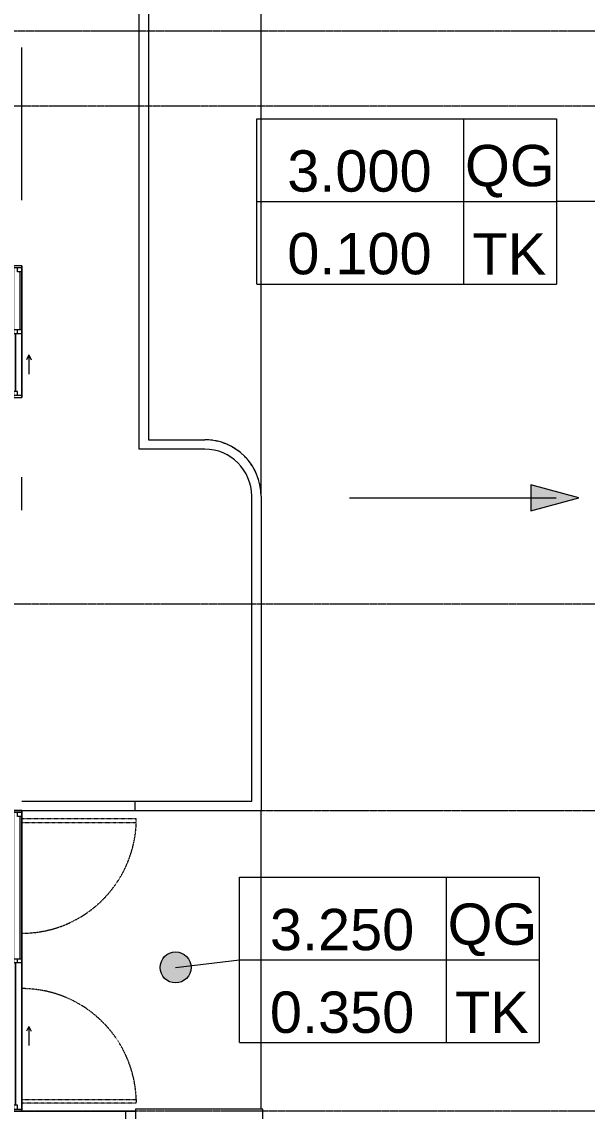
# Model space of a CAD drawing. Header units: millimetres. Extents: x -24439 to 198341, y -52871 to 149926.
# Drawn here: x 127253 to 133276, y 33837 to 45437 of the extents above; entities that cross this region are included whole.
import ezdxf

# ---------------------------------------------------------------- set-up
doc = ezdxf.new("R2010")
doc.units = ezdxf.units.MM
doc.linetypes.add('Grid Line', pattern=[22.225, 12.7, -3.175, 3.175, -3.175])
doc.linetypes.add('NET VAN', pattern=[1.06, 0.53, -0.53])
for name, color, linetype, lineweight in [('0-1', 7, 'Continuous', 5), ('A-ANNO-NOTE', 131, 'Continuous', 9), ('A-DETL-GENF-2', 9, 'NET VAN', 9), ('A-DOOR', 31, 'Continuous', 9), ('A-FLOR', 192, 'Continuous', 9), ('A-GLAZ', 151, 'Continuous', 9), ('A-WALL', 113, 'Continuous', 9), ('G-IMPT', 8, 'Continuous', 9), ('M-EQPM', 50, 'Continuous', 9), ('S-BEAM-1', 9, 'Continuous', 9), ('S-GRID-1', 1, 'Grid Line', 9)]:
    doc.layers.add(name, color=color, linetype=linetype, lineweight=lineweight)
doc.styles.add('Arial_6', font='arial_0.ttf', dxfattribs={"height": 2})
doc.styles.add('Arial_7', font='arial_0.ttf', dxfattribs={"height": 440})

# ---------------------------------------------------------------- blocks, each defined once
blk = doc.blocks.new('NCV_TKTC_KET CAU_rvt-1-TKCS_MB ĐỊNH VỊ CAO ĐỘ THIẾT KẾ')
at = {"layer": 'S-BEAM-1'}
blk.add_line((127253, 33837), (127253, 37037), dxfattribs=at)
blk = doc.blocks.new('1_FAMILY RVT - W01-WxH 1400x1400xmm-389822-TKCS_MB ĐỊNH VỊ CAO ĐỘ THIẾT KẾ')
at = {"layer": 'A-GLAZ'}
for p, q in [((248.4, 172.39), (299.2, 197.79)), ((248.4, 172.39), (299.2, 146.99)), ((248.4, 172.39), (451.6, 172.39)), ((-700, 96.19), (-700, -103.81)), ((700, 96.19), (-700, 96.19)), ((-700, 96.19), (-636.5, 96.19)), ((-700, 7.29), (-680.95, 7.29)), ((-680.95, 96.19), (-680.95, 7.29)), ((-636.5, 51.74), (-680.95, 51.74)), ((-680.95, 7.29), (-22.225, 7.29)), ((-636.5, 96.19), (-22.225, 96.19)), ((-636.5, 96.19), (-636.5, 51.74)), ((-636.5, 73.965), (-22.225, 73.965)), ((-22.225, 7.29), (-22.225, 96.19)), ((-22.225, 96.19), (22.225, 96.19)), ((22.225, 51.74), (-22.225, 51.74)), ((-22.225, 7.29), (22.225, 7.29)), ((22.225, 96.19), (680.95, 96.19)), ((22.225, 96.19), (22.225, 7.29)), ((22.225, 29.515), (636.5, 29.515)), ((22.225, 7.29), (636.5, 7.29)), ((636.5, 51.74), (636.5, 7.29)), ((680.95, 51.74), (636.5, 51.74)), ((636.5, 7.29), (700, 7.29)), ((680.95, 96.19), (700, 96.19)), ((680.95, 96.19), (680.95, 7.29)), ((700, -103.81), (700, 96.19)), ((-700, -103.81), (700, -103.81))]:
    blk.add_line(p, q, dxfattribs=at)
blk = doc.blocks.new('FD_01 - FD_01-1200x2200mm-1787918-TKCS_MB ĐỊNH VỊ CAO ĐỘ THIẾT KẾ')
at = {"layer": 'A-DETL-GENF-2'}
for p, q in [((570, -100), (570, -1320)), ((610, -1320), (610, -100)), ((570, -1320), (610, -1320))]:
    blk.add_line(p, q, dxfattribs=at)
blk.add_arc((610, -100), 1220, 180, 268.1211, dxfattribs=at)
blk = doc.blocks.new('FD_01 - FD_01-1200x2200mm-1787917-TKCS_MB ĐỊNH VỊ CAO ĐỘ THIẾT KẾ')
at = {"layer": 'A-DETL-GENF-2'}
for p, q in [((570, 100), (570, 1320)), ((570, 1320), (610, 1320)), ((610, 1320), (610, 100))]:
    blk.add_line(p, q, dxfattribs=at)
blk.add_arc((610, 100), 1220, 91.8789, 180, dxfattribs=at)
blk = doc.blocks.new('TKTC_XREF_251221_MB TANG 1 - TKTC_XREF_260130_MB TANG 1_dwg-4202109-TKCS_MB ĐỊNH VỊ CAO ĐỘ THIẾT KẾ')
at = {"layer": 'G-IMPT'}
for p, q in [((-75899, -357810), (-75899, -356185)), ((-75899, -361110), (-75899, -360760))]:
    blk.add_line(p, q, dxfattribs=at)
blk = doc.blocks.new('TKTC_XREF_251221_MB TANG 1 - TKTC_XREF_251221_MB TANG 1-2038492-TKCS_MB ĐỊNH VỊ CAO ĐỘ THIẾT KẾ')
blk.add_blockref('TKTC_XREF_251221_MB TANG 1 - TKTC_XREF_260130_MB TANG 1_dwg-4202109-TKCS_MB ĐỊNH VỊ CAO ĐỘ THIẾT KẾ', (169499, 384110))
blk = doc.blocks.new('1_FAMILY RVT - W01-WxH 1000x3200-3536800-TKCS_MB ĐỊNH VỊ CAO ĐỘ THIẾT KẾ')
at = {"layer": 'A-GLAZ'}
for p, q in [((698.4, 172.39), (749.2, 197.79)), ((698.4, 172.39), (749.2, 146.99)), ((698.4, 172.39), (901.6, 172.39)), ((-1600, 96.19), (-1600, -103.81)), ((1600, 96.19), (-1600, 96.19)), ((-1600, 96.19), (-1536.5, 96.19)), ((-1600, 7.29), (-1580.95, 7.29)), ((-1580.95, 96.19), (-1580.95, 7.29)), ((-1536.5, 51.74), (-1580.95, 51.74)), ((-1580.95, 7.29), (-22.225, 7.29)), ((-1536.5, 96.19), (-22.225, 96.19)), ((-1536.5, 96.19), (-1536.5, 51.74)), ((-1536.5, 73.965), (-22.225, 73.965)), ((-22.225, 7.29), (-22.225, 96.19)), ((-22.225, 96.19), (22.225, 96.19)), ((22.225, 51.74), (-22.225, 51.74)), ((-22.225, 7.29), (22.225, 7.29)), ((22.225, 96.19), (1580.95, 96.19)), ((22.225, 96.19), (22.225, 7.29)), ((22.225, 29.515), (1536.5, 29.515)), ((22.225, 7.29), (1536.5, 7.29)), ((1536.5, 51.74), (1536.5, 7.29)), ((1580.95, 51.74), (1536.5, 51.74)), ((1536.5, 7.29), (1600, 7.29)), ((1580.95, 96.19), (1600, 96.19)), ((1580.95, 96.19), (1580.95, 7.29)), ((1600, -103.81), (1600, 96.19)), ((-1600, -103.81), (1600, -103.81))]:
    blk.add_line(p, q, dxfattribs=at)
blk = doc.blocks.new('GHI CHU CAO DO THIET KE - GHI CHÚ CAO ĐỘ THIẾT KẾ-1549760-TKCS_MB ĐỊNH VỊ CAO ĐỘ THIẾT KẾ')
at = {"layer": 'A-ANNO-NOTE'}
for p, q in [((14.5, 0), (0, 0)), ((0, -8), (0, 0)), ((4.5, -8), (4.5, 0)), ((14.5, 0), (14.5, -8)), ((14.5, -4), (0, -4)), ((14.5, -8), (0, -8))]:
    blk.add_line(p, q, dxfattribs=at)
at = {"layer": 'A-ANNO-NOTE', "char_height": 2, "attachment_point": 5, "rotation": 180, "line_spacing_factor": 0.936439, "style": 'Arial_6'}
for s, insert, width in [('\\pt0.5,1,1.5,2,2.5,3,3.5,4,4.5,5,5.5,6,6.5,7,7.5,8,8.5,9,9.5,10,10.5,11,11.5,12,12.5,13,13.5,14,14.5,15,15.5,16;TK', (2.278, -1.459), 4.5), ('\\pt0.5,1,1.5,2,2.5,3,3.5,4,4.5,5,5.5,6,6.5,7,7.5,8,8.5,9,9.5,10,10.5,11,11.5,12,12.5,13,13.5,14,14.5,15,15.5,16;QG', (2.252, -5.459), 4.63)]:
    blk.add_mtext(s, dxfattribs=dict(at, insert=insert, width=width))
blk = doc.blocks.new('MUI TEN_0_1 - Moc lat gach-1550040-TKCS_MB ĐỊNH VỊ CAO ĐỘ THIẾT KẾ')
at = {"layer": 'A-ANNO-NOTE'}
blk.add_hatch(color=256, dxfattribs=at).paths.add_polyline_path([(7.872, -1.448), (10.209, -2.074), (7.872, -2.701)])
for p, q in [((7.872, -1.448), (7.872, -2.701)), ((10.209, -2.074), (7.872, -1.448)), ((-0.901, -2.074), (9.099, -2.074)), ((7.872, -2.701), (10.209, -2.074))]:
    blk.add_line(p, q, dxfattribs=at)

msp = doc.modelspace()

# ---------------------------------------------------------------- hatches: boundary and pattern name
at = {"layer": 'A-ANNO-NOTE'}
h = msp.add_hatch(color=256, dxfattribs=at)
edge = h.paths.add_edge_path()
edge.add_arc((128891.3, 35367.4), 165, 0, 360)

# ---------------------------------------------------------------- linework, layer by layer
for p, q in [((133801.6, 43524.4), (132947.5, 43524.4)), ((128891.3, 35367.4), (129572.3, 35447.4))]:
    msp.add_line(p, q, dxfattribs=at)
msp.add_circle((128891.3, 35367.4), 165, dxfattribs=at)
at = {"layer": 'A-FLOR'}
for p, q in [((129801.5, 40399.4), (129801.5, 62073.3)), ((129801.6, 40386.3), (129801.6, 62086.3)), ((127252.6, 37137.4), (129701.6, 37137.4)), ((129801.5, 37035.3), (127252.6, 37035.3)), ((129801.5, 33857.4), (129801.5, 37035.3)), ((129801.6, 33857.4), (129801.6, 37036.9)), ((127252.6, 33837.4), (128361.6, 33837.4)), ((129821.6, 33857.4), (128462.6, 33857.4)), ((128462.6, 33857.4), (128462.6, 33727.4)), ((129821.6, 18236.9), (129821.6, 33857.4))]:
    msp.add_line(p, q, dxfattribs=at)
for start, end in [(81.93177, 90), (73.86354, 79.16676), (65.79531, 70.50017), (57.72708, 62.1431), (49.65885, 53.8892), (41.24625, 45.6822), (33.12061, 37.50045), (24.99495, 29.33386), (16.86929, 21.17706), (8.74362, 13.02697), (1.24947, 4.88168)]:
    msp.add_arc((129201.6, 40386.3), 600, start, end, dxfattribs=at)
at = {"layer": 'A-WALL'}
for p, q in [((128501.6, 40886.3), (128501.6, 61586.3)), ((128601.6, 61486.3), (128601.6, 40986.3)), ((128601.6, 40986.3), (129201.6, 40986.3)), ((129201.6, 40886.3), (128501.6, 40886.3)), ((129701.6, 37136.9), (129701.6, 40386.3)), ((129801.6, 40386.3), (129801.6, 37036.9)), ((128457.6, 37136.9), (129701.6, 37136.9)), ((128457.6, 37136.9), (128457.6, 37036.9)), ((129801.6, 37036.9), (128457.6, 37036.9)), ((128361.6, 33837.4), (128462.6, 33837.4)), ((128361.6, 33737.4), (128361.6, 33837.4))]:
    msp.add_line(p, q, dxfattribs=at)
for radius in [600, 500]:
    msp.add_arc((129201.6, 40386.3), radius, 0, 90, dxfattribs=at)
at = {"layer": 'S-GRID-1'}
for p, q in [((128757.8, 45336.9), (32145.8, 45336.9)), ((134257.8, 45336.9), (128757.8, 45336.9)), ((131551.8, 44536.9), (29351.8, 44536.9)), ((137051.8, 44536.9), (131551.8, 44536.9)), ((131551.8, 39236.9), (29351.8, 39236.9)), ((137051.8, 39236.9), (131551.8, 39236.9)), ((131551.8, 37036.9), (29351.8, 37036.9)), ((137051.8, 37036.9), (131551.8, 37036.9)), ((128757.8, 33836.9), (32145.8, 33836.9)), ((134257.8, 33836.9), (128757.8, 33836.9))]:
    msp.add_line(p, q, dxfattribs=at)

# ---------------------------------------------------------------- block references
at = {"layer": '0-1'}
msp.add_blockref('NCV_TKTC_KET CAU_rvt-1-TKCS_MB ĐỊNH VỊ CAO ĐỘ THIẾT KẾ', (0, 0), dxfattribs=at)
at = {"layer": 'A-ANNO-NOTE', "xscale": 220, "yscale": 220, "zscale": 220, "rotation": 180}
for p in [(132947.5, 42644.4), (132762.3, 34567.4)]:
    msp.add_blockref('GHI CHU CAO DO THIET KE - GHI CHÚ CAO ĐỘ THIẾT KẾ-1549760-TKCS_MB ĐỊNH VỊ CAO ĐỘ THIẾT KẾ', p, dxfattribs=at)
at = {"layer": 'A-ANNO-NOTE', "xscale": 220, "yscale": 220, "zscale": 220}
msp.add_blockref('MUI TEN_0_1 - Moc lat gach-1550040-TKCS_MB ĐỊNH VỊ CAO ĐỘ THIẾT KẾ', (130941.9, 40825.3), dxfattribs=at)
at = {"layer": 'A-DOOR'}
for name, p, rotation in [('FD_01 - FD_01-1200x2200mm-1787918-TKCS_MB ĐỊNH VỊ CAO ĐỘ THIẾT KẾ', (127152.6, 36341.9), 90), ('FD_01 - FD_01-1200x2200mm-1787917-TKCS_MB ĐỊNH VỊ CAO ĐỘ THIẾT KẾ', (127152.6, 34532.4), 270)]:
    msp.add_blockref(name, p, dxfattribs=dict(at, rotation=rotation))
at = {"layer": 'A-GLAZ', "rotation": 270}
for name, p in [('1_FAMILY RVT - W01-WxH 1400x1400xmm-389822-TKCS_MB ĐỊNH VỊ CAO ĐỘ THIẾT KẾ', (127156.4, 42137.4)), ('1_FAMILY RVT - W01-WxH 1000x3200-3536800-TKCS_MB ĐỊNH VỊ CAO ĐỘ THIẾT KẾ', (127156.4, 35437.4))]:
    msp.add_blockref(name, p, dxfattribs=at)
at = {"layer": 'M-EQPM'}
msp.add_blockref('TKTC_XREF_251221_MB TANG 1 - TKTC_XREF_251221_MB TANG 1-2038492-TKCS_MB ĐỊNH VỊ CAO ĐỘ THIẾT KẾ', (33652.6, 17236.9), dxfattribs=at)

# ---------------------------------------------------------------- texts
at = {"layer": 'A-ANNO-NOTE', "char_height": 440, "width": 1586.2, "attachment_point": 5, "line_spacing_factor": 0.936439, "style": 'Arial_7'}
for s, insert in [('\\pt2794,5588,8382,11176,13970,16764,19558,22352,25146,27940,30734,33528,36322,39116,41910,44704,47498,50292,53086,55880,58674,61468,64262,67056,69850,72644,75438,78232,81026,83820,86614,89408;3.000', (130849.6, 43845.3)), ('\\pt2794,5588,8382,11176,13970,16764,19558,22352,25146,27940,30734,33528,36322,39116,41910,44704,47498,50292,53086,55880,58674,61468,64262,67056,69850,72644,75438,78232,81026,83820,86614,89408;0.100', (130849.6, 42965.3)), ('\\pt2794,5588,8382,11176,13970,16764,19558,22352,25146,27940,30734,33528,36322,39116,41910,44704,47498,50292,53086,55880,58674,61468,64262,67056,69850,72644,75438,78232,81026,83820,86614,89408;3.250', (130664.4, 35768.2)), ('\\pt2794,5588,8382,11176,13970,16764,19558,22352,25146,27940,30734,33528,36322,39116,41910,44704,47498,50292,53086,55880,58674,61468,64262,67056,69850,72644,75438,78232,81026,83820,86614,89408;0.350', (130664.4, 34888.2))]:
    msp.add_mtext(s, dxfattribs=dict(at, insert=insert))

doc.saveas('drawing.dxf')
